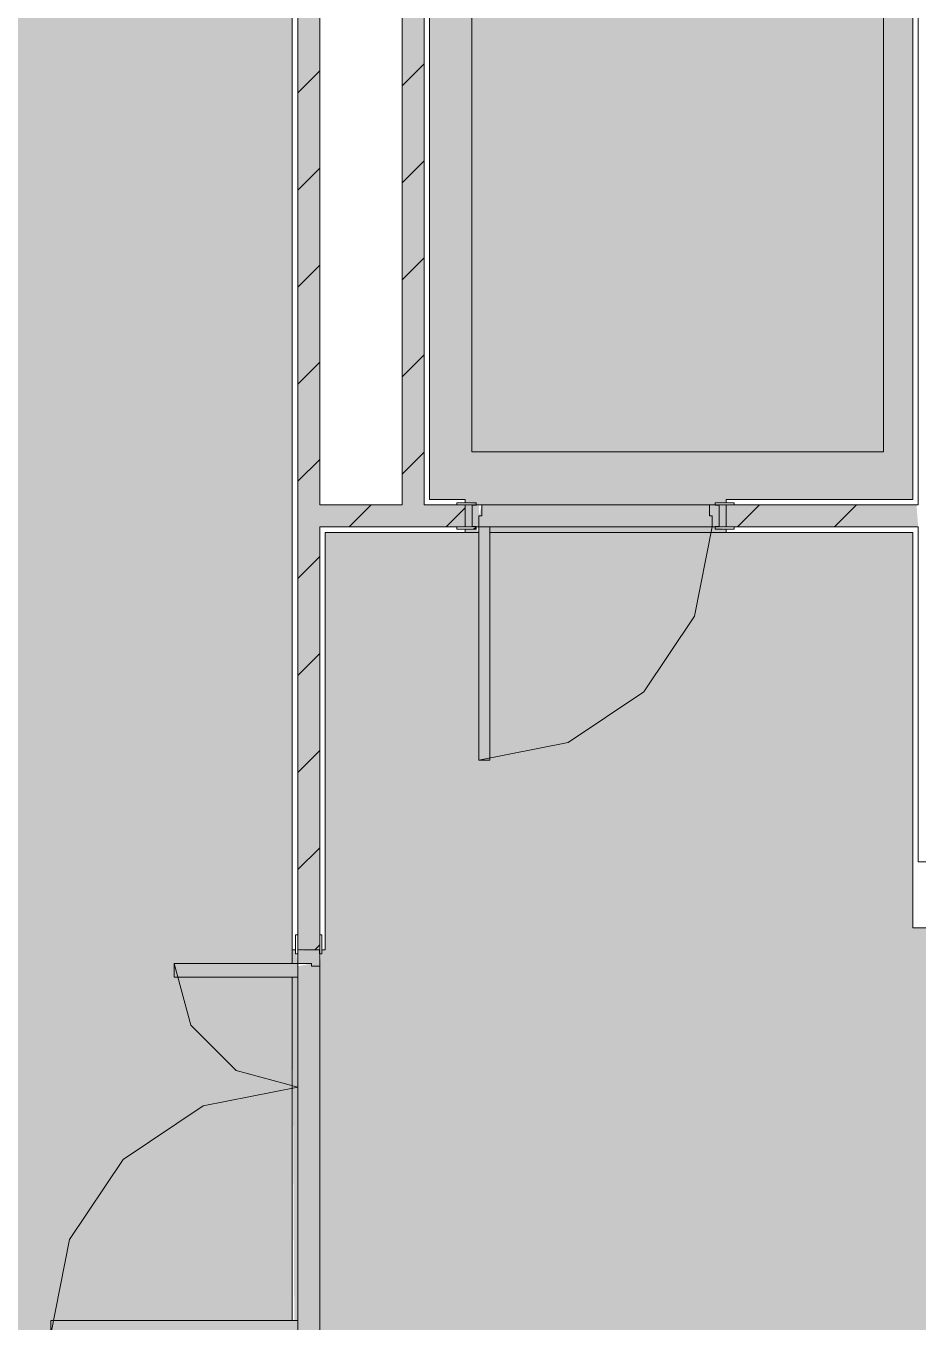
# Model space of a CAD drawing. Header units: millimetres. Extents: x -3817 to 677485, y -22715 to 103890.
# Drawn here: x -293.11 to -267.52, y -19574.55 to -19537.39 of the extents above; entities that cross this region are included whole.
import ezdxf

# ---------------------------------------------------------------- set-up
doc = ezdxf.new("R2010")
doc.units = ezdxf.units.MM
doc.layers.add('PDF _Геометрия', color=7, linetype='Continuous', true_color=0x1d1d1d)
doc.layers.add('PDF _Сплошная заливка', color=7, linetype='Continuous', true_color=0xffffff)

msp = doc.modelspace()

# ---------------------------------------------------------------- hatches: boundary and pattern name
at = {"layer": 'PDF _Сплошная заливка', "transparency": 33554559}
h = msp.add_hatch(color=256, dxfattribs=at)
h.paths.add_polyline_path([(-289.0143099953436, -19583.5586722748), (-285.4671919397881, -19583.5586722748), (-285.4671919397881, -19574.89761394147), (-292.396080828677, -19574.89761394147), (-292.396080828677, -19574.50393755258), (-285.4671919397881, -19574.50393755258), (-285.4671919397881, -19564.66176394147), (-288.852905828677, -19564.66176394147), (-288.852905828677, -19564.26808755258), (-285.4671919397881, -19564.26808755258), (-285.4671919397881, -19522.1435722748), (-289.5615488842325, -19522.1435722748), (-289.5629474953437, -19522.04905283036), (-289.9158502731214, -19521.98606810813), (-289.9158502731214, -19521.0412097748), (-290.2701933286769, -19521.0412097748), (-290.1914405508992, -19520.80503755258), (-290.1914405508992, -19520.41136116369), (-290.5851169397881, -19520.41136116369), (-290.5851169397881, -19520.25385560813), (-300.4272905508992, -19520.25385560813), (-300.4272905508992, -19520.41136116369), (-300.8209669397881, -19520.46120560813), (-300.8209669397881, -19521.0412097748), (-300.9784724953438, -19521.0412097748), (-300.9784724953438, -19522.1435722748), (-303.4193266620102, -19522.1435722748), (-303.3884280508992, -19583.5586722748), (-290.6304266620102, -19583.5586722748)], flags=0)
h.paths.add_polyline_path([(-289.9158502731214, -19520.41136116369), (-289.9158502731214, -19520.34837644147), (-289.5615488842325, -19520.34837644147), (-289.5615488842325, -19520.25385560813), (-290.1914405508992, -19520.25385560813), (-290.1914405508992, -19520.41136116369)], flags=0)
h.paths.add_polyline_path([(-300.9784724953438, -19520.41136116369), (-300.8209669397881, -19520.41136116369), (-300.8209669397881, -19520.25385560813), (-300.9784724953438, -19520.25385560813)], flags=0)
h = msp.add_hatch(color=256, dxfattribs=at)
h.paths.add_polyline_path([(-280.703568328677, -19521.98606810813), (-280.3886433286771, -19521.98606810813), (-280.3886433286771, -19529.07241949702), (-280.703568328677, -19529.07241949702), (-280.703568328677, -19522.12153199702)], flags=0)
h.paths.add_polyline_path([(-280.1130530508992, -19551.74884449702), (-279.7980863842326, -19551.74884449702), (-279.7980863842326, -19551.90626394147), (-273.0267016620103, -19551.90626394147), (-273.0267016620103, -19551.81182921924), (-273.4203780508992, -19551.74884449702), (-273.3416252731213, -19551.05592644147), (-273.0267016620103, -19551.05592644147), (-273.0267016620103, -19550.96140699702), (-267.6725613842325, -19550.96140699702), (-267.6725613842325, -19522.1435722748), (-273.4203780508992, -19522.1435722748), (-273.4203780508992, -19522.04905283036), (-273.617216939788, -19521.98606810813), (-273.6959683286768, -19521.30671255258), (-280.6248572175659, -19521.35621949702), (-280.7823197175658, -19522.04905283036), (-280.9004058286769, -19522.04905283036), (-280.9004058286769, -19522.1435722748), (-281.5303391620105, -19522.1435722748), (-281.5303391620105, -19550.96140699702), (-280.5067294397882, -19550.96140699702), (-280.5054572175659, -19551.05592644147), (-280.0343002731215, -19551.11891116369), (-280.1130530508992, -19551.4338347748)], flags=0)
h.paths.add_polyline_path([(-280.5067294397882, -19551.90626394147), (-280.1130530508992, -19551.90626394147), (-280.191804439788, -19551.81182921924), (-280.5067294397882, -19551.81182921924)], flags=0)
h = msp.add_hatch(color=256, dxfattribs=at)
h.paths.add_polyline_path([(-284.8924016620103, -19602.88876116369), (-284.6798391620102, -19602.88876116369), (-284.6798391620102, -19575.29129171924), (-285.309729439788, -19575.29129171924), (-285.309729439788, -19602.88876116369)], flags=0)
h.paths.add_polyline_path([(-284.6798391620102, -19563.87432644147), (-284.6798391620102, -19521.98606810813), (-285.309729439788, -19521.98606810813), (-285.309729439788, -19563.87432644147), (-284.9160530508991, -19563.87432644147)], flags=0)
h = msp.add_hatch(color=256, dxfattribs=at)
h.paths.add_polyline_path([(-280.742943328677, -19551.74884449702), (-280.5067294397882, -19551.74884449702), (-280.5067294397882, -19551.11891116369), (-284.6798391620102, -19551.11891116369), (-284.6798391620102, -19551.74884449702), (-280.9004058286769, -19551.74884449702)], flags=0)
h.paths.add_polyline_path([(-272.9398530508993, -19551.74884449702), (-267.5150572175658, -19551.74884449702), (-267.5608766620103, -19551.11891116369), (-273.0267016620103, -19551.11891116369), (-273.0267016620103, -19551.74884449702)], flags=0)
at = {"layer": 'PDF _Сплошная заливка', "true_color": 0xe2e2e2, "transparency": 33554559}
h = msp.add_hatch(color=254, dxfattribs=at)
h.paths.add_polyline_path([(-273.4203780508992, -19551.74884449702), (-273.2235391620102, -19551.74884449702), (-273.2235391620102, -19551.11891116369), (-273.4991308286769, -19551.11891116369), (-273.4203780508992, -19551.4338347748)], flags=0)
h.paths.add_polyline_path([(-280.1130530508992, -19551.74884449702), (-280.1130530508992, -19551.11891116369), (-280.3098905508991, -19551.11891116369), (-280.3098905508991, -19551.74884449702)], flags=0)
for points in [[(-280.1130530508992, -19558.44151949702), (-279.7980863842326, -19558.44151949702), (-279.7980863842326, -19551.74884449702), (-280.1130530508992, -19551.74884449702), (-280.1130530508992, -19557.05390144147)], [(-287.6253780508991, -19564.66176394147), (-285.309729439788, -19564.66176394147), (-285.309729439788, -19564.26808755258), (-288.852905828677, -19564.26808755258), (-288.852905828677, -19564.66176394147), (-288.6245752731215, -19564.66176394147)], [(-288.1449822175659, -19574.89761394147), (-285.309729439788, -19574.89761394147), (-285.309729439788, -19574.50393755258), (-292.396080828677, -19574.50393755258), (-292.396080828677, -19574.89761394147), (-288.6245752731215, -19574.89761394147)]]:
    msp.add_hatch(color=254, dxfattribs=at).paths.add_polyline_path(points)
at = {"layer": 'PDF _Сплошная заливка', "transparency": 33554559}
h = msp.add_hatch(color=256, dxfattribs=at)
h.paths.add_polyline_path([(-259.8381905508991, -19602.53441810813), (-259.8381905508991, -19599.93610005258), (-256.688691939788, -19599.93610005258), (-256.688691939788, -19602.53441810813), (-218.2648572175658, -19602.4950847748), (-218.2648572175658, -19599.93610005258), (-215.1153586064547, -19599.93610005258), (-215.1153586064547, -19602.53441810813), (-209.564380828677, -19602.53441810813), (-209.564380828677, -19563.24447783035), (-223.8945877731214, -19563.24447783035), (-223.8945877731214, -19570.5670847748), (-224.2095113842324, -19570.55496255258), (-224.2095113842324, -19563.24447783035), (-267.6725613842325, -19563.24447783035), (-267.6725613842325, -19551.90626394147), (-279.7980863842326, -19551.90626394147), (-279.7980863842326, -19558.44151949702), (-280.1130530508992, -19558.44151949702), (-280.1130530508992, -19551.90626394147), (-284.5223336064546, -19551.90626394147), (-284.5223336064546, -19563.87432644147), (-284.6168113842325, -19563.87788616369), (-284.6798391620102, -19564.34675560813), (-284.9160530508991, -19564.26808755258), (-285.309729439788, -19564.34675560813), (-285.309729439788, -19564.66176394147), (-285.4671919397881, -19564.66176394147), (-285.4093780508992, -19574.50393755258), (-285.309729439788, -19574.50393755258), (-285.309729439788, -19574.89761394147), (-284.6798391620102, -19574.89761394147), (-284.6168113842325, -19575.29129171924), (-284.5223336064546, -19575.29129171924), (-284.5223336064546, -19602.4950847748), (-259.9562766620102, -19602.53441810813)], flags=0)
h.paths.add_polyline_path([(-285.4671919397881, -19575.29129171924), (-285.3727141620102, -19575.29129171924), (-285.4422266620104, -19574.89761394147), (-285.4671919397881, -19574.89761394147), (-285.4671919397881, -19575.19694033036)], flags=0)
h.paths.add_polyline_path([(-285.309729439788, -19564.26808755258), (-285.3727141620102, -19563.87432644147), (-285.4671919397881, -19563.90967505258), (-285.4671919397881, -19564.26808755258), (-285.3727141620102, -19564.26808755258)], flags=0)
at = {"layer": 'PDF _Сплошная заливка', "true_color": 0xe2e2e2, "transparency": 33554559}
h = msp.add_hatch(color=254, dxfattribs=at)
h.paths.add_polyline_path([(-285.309729439788, -19575.29129171924), (-284.6798391620102, -19575.29129171924), (-284.6798391620102, -19574.81886255258), (-284.9160530508991, -19574.89761394147), (-285.309729439788, -19574.89761394147)], flags=0)
h.paths.add_polyline_path([(-284.6798391620102, -19564.34675560813), (-284.6798391620102, -19563.87432644147), (-285.309729439788, -19563.90382644147), (-285.309729439788, -19564.26808755258), (-284.9160530508991, -19564.26808755258)], flags=0)

# ---------------------------------------------------------------- linework, layer by layer
at = {"layer": 'PDF _Геометрия', "color": 253, "lineweight": 9, "true_color": 0xaaaaaa}
for points in [[(-285.4671919397881, -19564.26808755258), (-285.4671919397881, -19522.1435722748), (-289.5615488842325, -19522.1435722748), (-289.5615488842325, -19522.04905283036)], [(-280.9004058286769, -19522.04905283036), (-280.9004058286769, -19522.1435722748), (-281.5303391620105, -19522.1435722748), (-281.5303391620105, -19550.96140699702), (-280.5067294397882, -19550.96140699702), (-280.5067294397882, -19551.05592644147)], [(-273.0267016620103, -19551.05592644147), (-273.0267016620103, -19550.96140699702), (-267.6725613842325, -19550.96140699702), (-267.6725613842325, -19522.1435722748), (-273.4203780508992, -19522.1435722748), (-273.4203780508992, -19522.04905283036)], [(-273.4203780508992, -19551.74884449702), (-273.9298099953435, -19554.3099472748), (-275.3806238842326, -19556.48127366369), (-277.5518655508993, -19557.93204449702), (-280.1130530508992, -19558.44151949702)], [(-280.5067294397882, -19551.81182921924), (-280.5067294397882, -19551.90626394147), (-280.1130530508992, -19551.90626394147), (-284.5223336064546, -19551.90626394147), (-284.5223336064546, -19563.87432644147), (-284.6168113842325, -19563.87432644147)], [(-224.6031891620103, -19563.14995699702), (-224.6031891620103, -19563.24447783035), (-224.2095113842324, -19563.24447783035), (-267.6725613842325, -19563.24447783035), (-267.6725613842325, -19551.90626394147), (-279.7980863842326, -19551.90626394147), (-273.0267016620103, -19551.90626394147), (-273.0267016620103, -19551.81182921924)], [(-285.3727141620102, -19563.87432644147), (-285.4750752731213, -19563.87432644147), (-285.4750752731213, -19564.26808755258)], [(-292.396080828677, -19574.89761394147), (-291.8566836064547, -19572.18578894147), (-290.3205461064547, -19569.8867972748), (-288.021555828677, -19568.35066116369), (-285.309729439788, -19567.81126255258), (-287.0813183286768, -19567.33654588591), (-288.3781877731215, -19566.03963338591), (-288.852905828677, -19564.26808755258)], [(-285.4750752731213, -19564.66176394147), (-285.4750752731213, -19574.50393755258)], [(-285.4671919397881, -19574.50393755258), (-285.4671919397881, -19564.66176394147)]]:
    msp.add_lwpolyline(points, dxfattribs=at)
at = {"layer": 'PDF _Геометрия', "color": 7, "lineweight": 9}
for points in [[(-284.6798391620102, -19521.98606810813), (-285.309729439788, -19521.98606810813), (-285.309729439788, -19563.44131533035)], [(-280.742943328677, -19551.11891116369), (-281.6878016620103, -19551.11891116369), (-281.6878016620103, -19521.98606810813), (-282.317693328677, -19521.98606810813), (-284.6798391620102, -19521.98606810813), (-284.6798391620102, -19551.11891116369), (-282.317693328677, -19551.11891116369), (-282.317693328677, -19521.98606810813)], [(-233.5792558286771, -19525.13556671924), (-212.8713419397882, -19525.13556671924), (-212.8713419397882, -19561.35476116369), (-212.2414502731215, -19561.35476116369), (-212.2414502731215, -19522.1435722748), (-212.8713419397882, -19522.1435722748), (-212.8713419397882, -19524.50571810814), (-233.5792558286771, -19524.50571810814), (-238.303504439788, -19524.50571810814), (-247.7520002731214, -19524.50571810814), (-252.4762488842325, -19524.50571810814), (-261.9247030508991, -19524.50571810814), (-266.6489516620104, -19524.50571810814), (-266.8851655508993, -19524.50571810814), (-266.8851655508993, -19522.1435722748), (-267.5150572175658, -19522.1435722748), (-267.5150572175658, -19551.11891116369), (-272.7904863842325, -19551.11891116369)], [(-272.7904863842325, -19551.74884449702), (-267.5150572175658, -19551.74884449702), (-267.5150572175658, -19561.35476116369), (-266.8851655508993, -19561.35476116369), (-266.8851655508993, -19525.13556671924), (-266.6489516620104, -19525.13556671924), (-262.3671238842326, -19525.13556671924)], [(-285.309729439788, -19539.30691255258), (-284.6798391620102, -19538.67697921924)], [(-282.317693328677, -19539.09871533036), (-281.6878016620103, -19538.46878199702)], [(-282.317693328677, -19541.88242644147), (-281.6878016620103, -19541.25257783035)], [(-285.309729439788, -19542.0907097748), (-284.6798391620102, -19541.46077505258)], [(-285.309729439788, -19544.87450560813), (-284.6798391620102, -19544.2445722748)], [(-282.317693328677, -19544.66622366369), (-281.6878016620103, -19544.03637505258)], [(-282.317693328677, -19547.45001949702), (-281.6878016620103, -19546.82017088591)], [(-285.309729439788, -19547.65830283036), (-284.6798391620102, -19547.02836810813)], [(-285.309729439788, -19550.44209866369), (-284.6798391620102, -19549.81216533036)], [(-282.317693328677, -19550.23381671924), (-281.6878016620103, -19549.60396810813)], [(-283.8326794397881, -19551.74884449702), (-283.2027877731214, -19551.11891116369)], [(-281.0488822175657, -19551.74884449702), (-280.5067294397882, -19551.20664866369)], [(-280.5067294397882, -19551.74884449702), (-280.5067294397882, -19551.11891116369)], [(-280.191804439788, -19551.11891116369), (-273.3416252731213, -19551.11891116369)], [(-273.0267016620103, -19551.11891116369), (-273.0267016620103, -19551.74884449702)], [(-272.6975349953436, -19551.74884449702), (-272.0676447175658, -19551.11891116369)], [(-269.9137391620102, -19551.74884449702), (-269.2838474953437, -19551.11891116369)], [(-284.6798391620102, -19563.44131533035), (-284.6798391620102, -19551.74884449702), (-280.742943328677, -19551.74884449702)], [(-273.4203780508992, -19551.74884449702), (-279.7980863842326, -19551.74884449702)], [(-285.309729439788, -19553.22581116369), (-284.6798391620102, -19552.59596116369)], [(-285.309729439788, -19556.00960699702), (-284.6798391620102, -19555.37975838591)], [(-285.309729439788, -19558.79340421924), (-284.6798391620102, -19558.16355421925)], [(-285.309729439788, -19561.57720005258), (-284.6798391620102, -19560.94726671925)], [(-285.309729439788, -19563.87432644147), (-284.6798391620102, -19563.87432644147)], [(-284.8231016620102, -19563.87432644147), (-284.6798391620102, -19563.73106255258)], [(-284.6798391620102, -19563.9924972748), (-284.6798391620102, -19575.17320560813)], [(-285.309729439788, -19574.50393755258), (-285.309729439788, -19564.66176394147)]]:
    msp.add_lwpolyline(points, dxfattribs=at)
msp.add_lwpolyline([(-280.3218863842326, -19549.59362505258), (-268.5112863842326, -19549.59362505258), (-268.5112863842326, -19522.98043199702), (-280.3218863842326, -19522.98043199702)], close=True, dxfattribs=at)
at = {"layer": 'PDF _Геометрия', "color": 253, "lineweight": 9, "true_color": 0xaaaaaa}
for points in [[(-280.191804439788, -19551.05592644147), (-280.742943328677, -19551.05592644147), (-280.742943328677, -19551.11891116369), (-280.191804439788, -19551.11891116369)], [(-280.3098905508991, -19551.11891116369), (-280.5067294397882, -19551.11891116369), (-280.5067294397882, -19551.74884449702), (-280.3098905508991, -19551.74884449702)], [(-280.1130530508992, -19551.74884449702), (-280.1130530508992, -19551.4338347748), (-280.0343002731215, -19551.4338347748), (-280.0343002731215, -19551.11891116369), (-280.3098905508991, -19551.11891116369), (-280.3098905508991, -19551.74884449702)], [(-280.191804439788, -19551.11891116369), (-280.3098905508991, -19551.11891116369), (-280.3098905508991, -19551.12679449702), (-280.191804439788, -19551.12679449702)], [(-273.4203780508992, -19551.74884449702), (-273.2235391620102, -19551.74884449702), (-273.2235391620102, -19551.11891116369), (-273.4991308286769, -19551.11891116369), (-273.4991308286769, -19551.4338347748), (-273.4203780508992, -19551.4338347748)], [(-273.3416252731213, -19551.05592644147), (-273.3416252731213, -19551.11891116369), (-272.7904863842325, -19551.11891116369), (-272.7904863842325, -19551.05592644147)], [(-273.3416252731213, -19551.11891116369), (-273.3416252731213, -19551.12679449702), (-273.2235391620102, -19551.12679449702), (-273.2235391620102, -19551.11891116369)], [(-273.2235391620102, -19551.11891116369), (-273.2235391620102, -19551.74884449702), (-273.0267016620103, -19551.74884449702), (-273.0267016620103, -19551.11891116369)], [(-280.191804439788, -19551.74884449702), (-280.742943328677, -19551.74884449702), (-280.742943328677, -19551.81182921924), (-280.191804439788, -19551.81182921924)], [(-280.191804439788, -19551.74096116369), (-280.3098905508991, -19551.74096116369), (-280.3098905508991, -19551.74884449702), (-280.191804439788, -19551.74884449702)], [(-280.1130530508992, -19558.44151949702), (-279.7980863842326, -19558.44151949702), (-279.7980863842326, -19551.74884449702), (-280.1130530508992, -19551.74884449702)], [(-273.3416252731213, -19551.74096116369), (-273.3416252731213, -19551.74884449702), (-273.2235391620102, -19551.74884449702), (-273.2235391620102, -19551.74096116369)], [(-273.3416252731213, -19551.74884449702), (-273.3416252731213, -19551.81182921924), (-272.7904863842325, -19551.81182921924), (-272.7904863842325, -19551.74884449702)], [(-285.309729439788, -19563.9924972748), (-285.309729439788, -19563.44131533035), (-285.3727141620102, -19563.44131533035), (-285.3727141620102, -19563.9924972748)], [(-284.6168113842325, -19563.9924972748), (-284.6168113842325, -19563.44131533035), (-284.6798391620102, -19563.44131533035), (-284.6798391620102, -19563.9924972748)], [(-285.309729439788, -19564.26808755258), (-284.9160530508991, -19564.26808755258), (-284.9160530508991, -19564.34675560813), (-284.6798391620102, -19564.34675560813), (-284.6798391620102, -19563.87432644147), (-285.309729439788, -19563.87432644147)], [(-284.6798391620102, -19563.9924972748), (-284.6798391620102, -19563.87432644147), (-284.6876794397881, -19563.87432644147), (-284.6876794397881, -19563.9924972748)], [(-288.852905828677, -19564.26808755258), (-288.852905828677, -19564.66176394147), (-285.309729439788, -19564.66176394147), (-285.309729439788, -19564.26808755258)], [(-292.396080828677, -19574.89761394147), (-285.309729439788, -19574.89761394147), (-285.309729439788, -19574.50393755258), (-292.396080828677, -19574.50393755258)]]:
    msp.add_lwpolyline(points, close=True, dxfattribs=at)
at = {"layer": 'PDF _Сплошная заливка', "lineweight": 60, "transparency": 33554559}
msp.add_solid([(-281.6878016620103, -19551.11891116369), (-281.6878016620103, -19521.98606810813), (-282.317693328677, -19551.11891116369), (-282.317693328677, -19521.98606810813)], dxfattribs=at)
at = {"layer": 'PDF _Сплошная заливка', "color": 7, "lineweight": 60, "true_color": 0xfbfbfb, "transparency": 33554559}
for points in [[(-280.3098905508991, -19551.74884449702), (-280.3098905508991, -19551.11891116369), (-280.4959627731214, -19551.74884449702), (-280.5067294397882, -19551.11891116369)], [(-273.0267016620103, -19551.74884449702), (-273.0267016620103, -19551.11891116369), (-273.2235391620102, -19551.74884449702), (-273.2235391620102, -19551.11891116369)]]:
    msp.add_solid(points, dxfattribs=at)
at = {"layer": 'PDF _Сплошная заливка', "color": 254, "lineweight": 60, "true_color": 0xe2e2e2, "transparency": 33554559}
msp.add_solid([(-280.191804439788, -19551.81182921924), (-280.191804439788, -19551.74884449702), (-280.3098905508991, -19551.81182921924)], dxfattribs=at)

doc.saveas('drawing.dxf')
